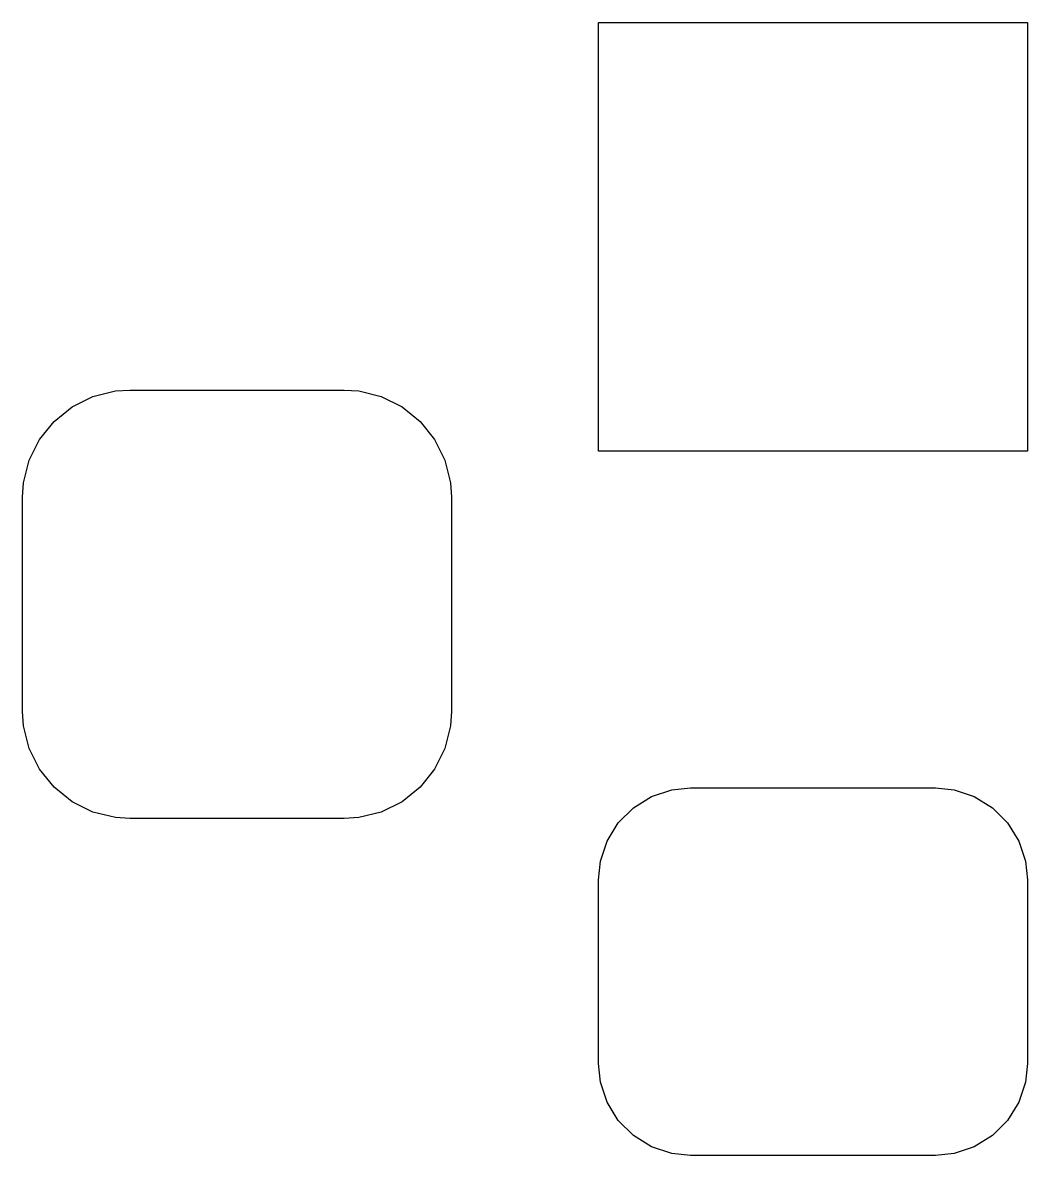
# Model space of a CAD drawing. Extents: x 17.6 to 68.4, y 24.8 to 51.4.
# Drawn here: x 17.61 to 25.81, y 42.15 to 51.4 of the extents above.
import ezdxf

# ---------------------------------------------------------------- set-up
doc = ezdxf.new("R2010")
doc.units = 0
doc.layers.add('BLACK', color=7, linetype='CONTINUOUS')

msp = doc.modelspace()

# ---------------------------------------------------------------- linework, layer by layer
at = {"layer": 'BLACK', "linetype": 'CONTINUOUS'}
for p, q in [((22.3075, 47.9), (22.3075, 51.4)), ((22.3075, 51.4), (25.8075, 51.4)), ((25.8075, 51.4), (25.8075, 47.9)), ((18.180759, 48.346327), (18.364375, 48.39199)), ((18.364375, 48.39199), (18.4825, 48.4)), ((18.4825, 48.4), (20.2325, 48.4)), ((20.2325, 48.4), (20.350625, 48.39199)), ((20.350625, 48.39199), (20.534241, 48.346327)), ((18.011253, 48.262259), (18.180759, 48.346327)), ((20.534241, 48.346327), (20.703747, 48.262259)), ((17.863782, 48.143718), (18.011253, 48.262259)), ((20.703747, 48.262259), (20.851218, 48.143718)), ((17.745241, 47.996247), (17.863782, 48.143718)), ((20.851218, 48.143718), (20.969759, 47.996247)), ((17.661173, 47.826741), (17.745241, 47.996247)), ((20.969759, 47.996247), (21.053827, 47.826741)), ((17.61551, 47.643125), (17.661173, 47.826741)), ((21.053827, 47.826741), (21.09949, 47.643125)), ((25.8075, 47.9), (22.3075, 47.9)), ((17.6075, 47.525), (17.61551, 47.643125)), ((21.09949, 47.643125), (21.1075, 47.525)), ((17.6075, 45.775), (17.6075, 47.525)), ((21.1075, 47.525), (21.1075, 45.775)), ((17.61551, 45.656875), (17.6075, 45.775)), ((21.1075, 45.775), (21.09949, 45.656875)), ((17.661173, 45.473259), (17.61551, 45.656875)), ((21.09949, 45.656875), (21.053827, 45.473259)), ((17.745241, 45.303753), (17.661173, 45.473259)), ((21.053827, 45.473259), (20.969759, 45.303753)), ((17.863782, 45.156282), (17.745241, 45.303753)), ((20.969759, 45.303753), (20.851218, 45.156282)), ((18.011253, 45.037741), (17.863782, 45.156282)), ((20.851218, 45.156282), (20.703747, 45.037741)), ((22.905837, 45.134505), (23.0575, 45.15)), ((23.0575, 45.15), (25.0575, 45.15)), ((25.0575, 45.15), (25.209163, 45.134505)), ((22.592323, 44.988312), (22.740536, 45.079731)), ((22.740536, 45.079731), (22.905837, 45.134505)), ((25.209163, 45.134505), (25.374464, 45.079731)), ((25.374464, 45.079731), (25.522677, 44.988312)), ((18.180759, 44.953673), (18.011253, 45.037741)), ((20.703747, 45.037741), (20.534241, 44.953673)), ((22.469188, 44.865177), (22.592323, 44.988312)), ((25.522677, 44.988312), (25.645812, 44.865177)), ((18.364375, 44.90801), (18.180759, 44.953673)), ((18.4825, 44.9), (18.364375, 44.90801)), ((20.2325, 44.9), (18.4825, 44.9)), ((20.350625, 44.90801), (20.2325, 44.9)), ((20.534241, 44.953673), (20.350625, 44.90801)), ((22.377769, 44.716964), (22.469188, 44.865177)), ((25.645812, 44.865177), (25.737231, 44.716964)), ((22.322995, 44.551663), (22.377769, 44.716964)), ((25.737231, 44.716964), (25.792005, 44.551663)), ((22.3075, 44.4), (22.322995, 44.551663)), ((25.792005, 44.551663), (25.8075, 44.4)), ((22.3075, 42.9), (22.3075, 44.4)), ((25.8075, 44.4), (25.8075, 42.9)), ((22.322995, 42.748337), (22.3075, 42.9)), ((25.8075, 42.9), (25.792005, 42.748337)), ((22.377769, 42.583036), (22.322995, 42.748337)), ((25.792005, 42.748337), (25.737231, 42.583036)), ((22.469188, 42.434823), (22.377769, 42.583036)), ((25.737231, 42.583036), (25.645812, 42.434823)), ((22.592323, 42.311688), (22.469188, 42.434823)), ((25.645812, 42.434823), (25.522677, 42.311688)), ((22.740536, 42.220269), (22.592323, 42.311688)), ((25.522677, 42.311688), (25.374464, 42.220269)), ((22.905837, 42.165495), (22.740536, 42.220269)), ((25.374464, 42.220269), (25.209163, 42.165495)), ((23.0575, 42.15), (22.905837, 42.165495)), ((25.0575, 42.15), (23.0575, 42.15)), ((25.209163, 42.165495), (25.0575, 42.15))]:
    msp.add_line(p, q, dxfattribs=at)

doc.saveas('drawing.dxf')
